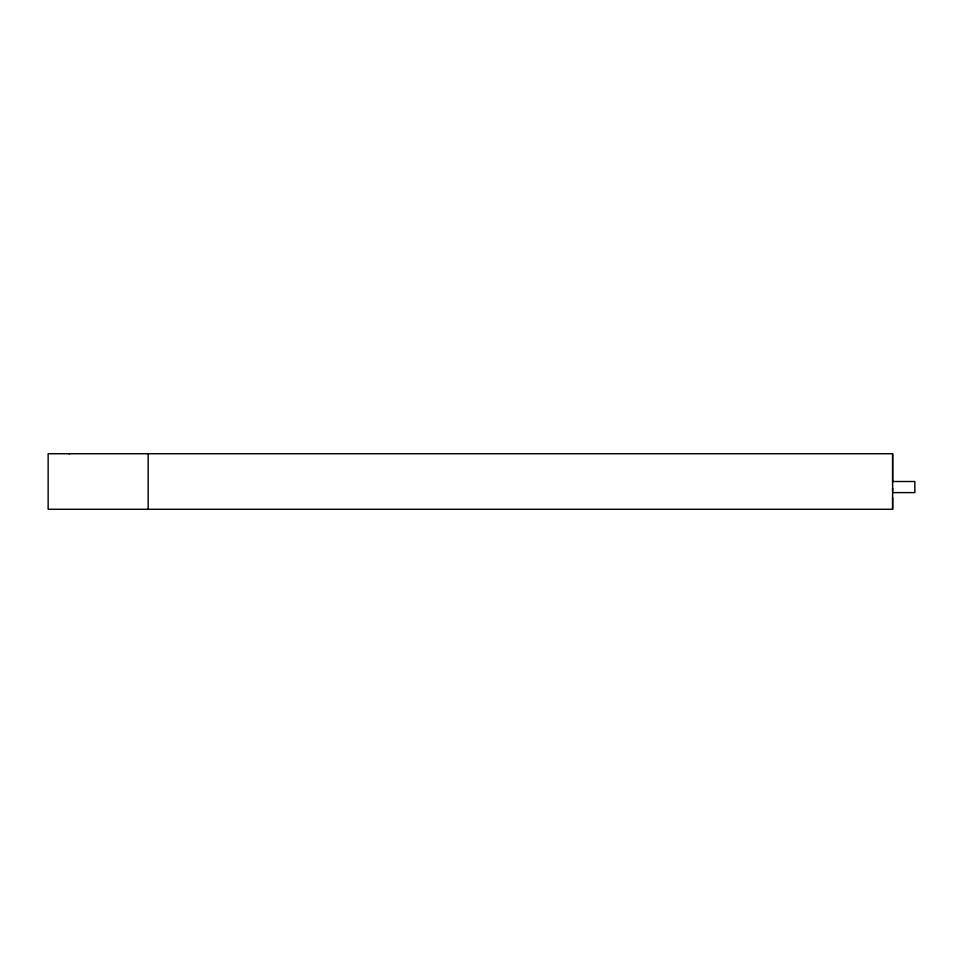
<?xml version="1.0" encoding="UTF-8"?>
<svg xmlns="http://www.w3.org/2000/svg" width="963" height="963" viewBox="0 0 963 963"><rect width="100%" height="100%" fill="white"/><g stroke="black" fill="none" stroke-linecap="round" stroke-linejoin="round"><path stroke-width="1.44" d="M892.629 509.283L892.629 453.729L48.15 453.729L48.15 509.283L892.629 509.283L892.629 497.618M892.629 491.094L892.629 488.337M892.629 481.969L892.629 453.729M69.793 453.729L69.011 453.729M892.629 481.5L914.85 481.5L914.85 492.611L892.629 492.611M148.158 453.729L148.158 509.283"/></g></svg>
